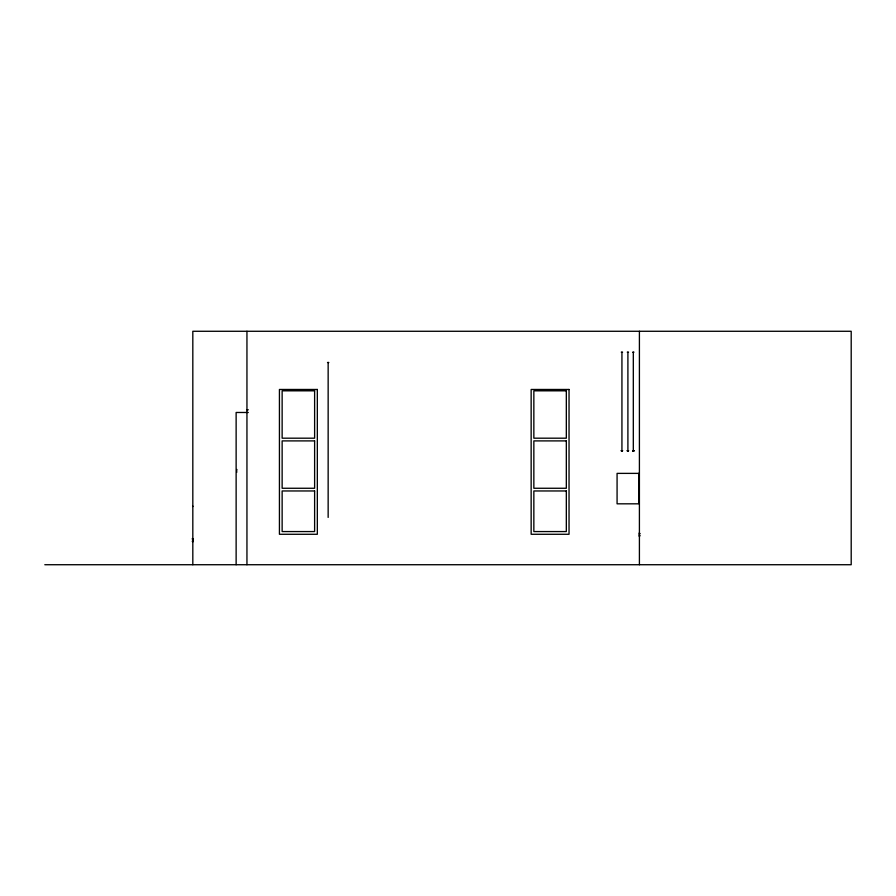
<?xml version="1.0" encoding="UTF-8"?>
<svg xmlns="http://www.w3.org/2000/svg" width="896" height="896" viewBox="0 0 896 896"><rect width="100%" height="100%" fill="white"/><g stroke="black" fill="none" stroke-linecap="round" stroke-linejoin="round"><path stroke-width="1.34" d="M192.853 506.094L192.853 506.52M622.406 451.024L621.589 451.181M628.387 451.024L627.57 451.181M633.797 451.024L632.979 451.181M622.272 451.181L621.454 451.024M628.242 451.181L627.424 451.024M633.662 451.181L632.845 451.024M621.275 352.184L622.586 352.184M627.256 352.184L628.555 352.184M632.666 352.184L633.976 352.184M327.499 362.488L328.81 362.488M246.949 409.774L248.304 409.774M248.304 412.474L236.13 412.474L236.13 564.726M639.106 533.12L639.845 533.523M639.106 534.128L639.845 533.882M639.106 535.226L639.845 535.595M639.106 536.2L639.845 535.954M192.842 538.552L192.382 538.675M193.189 539.078L192.382 538.63M193.133 539.65L192.382 539.392M192.842 540.624L192.382 541.139L193.189 541.139M193.133 541.71L192.382 541.464M44.8 564.726L851.2 564.726L851.2 331.274L192.819 331.274L192.819 564.726M639.408 331.274L639.408 564.726M633.315 352.184L633.315 451.315M627.906 352.184L627.906 451.315M621.936 352.184L621.936 451.315M328.149 362.488L328.149 517.418M246.949 331.274L246.949 564.726M236.802 472.259A5.41 5.41 0 0 1 236.936 469.459M622.586 450.699L621.275 450.699L622.586 450.699M628.555 450.699L627.256 450.699L628.555 450.699M633.976 450.699L632.666 450.699L633.976 450.699M317.33 389.469L279.429 389.469L279.429 534.274L317.33 534.274L317.33 389.469M569.038 389.469L531.149 389.469L531.149 534.274L569.038 534.274L569.038 389.469M314.619 390.824L282.139 390.824L282.139 438.189L314.619 438.189L314.619 390.824M566.328 390.824L533.848 390.824L533.848 438.189L566.328 438.189L566.328 390.824M314.619 440.899L282.139 440.899L282.139 488.264L314.619 488.264L314.619 440.899M566.328 440.899L533.848 440.899L533.848 488.264L566.328 488.264L566.328 440.899M638.736 473.379L617.075 473.379L617.075 503.821L638.736 503.821L638.736 473.379M314.619 490.963L282.139 490.963L282.139 531.563L314.619 531.563L314.619 490.963M566.328 490.963L533.848 490.963L533.848 531.563L566.328 531.563L566.328 490.963"/></g></svg>
